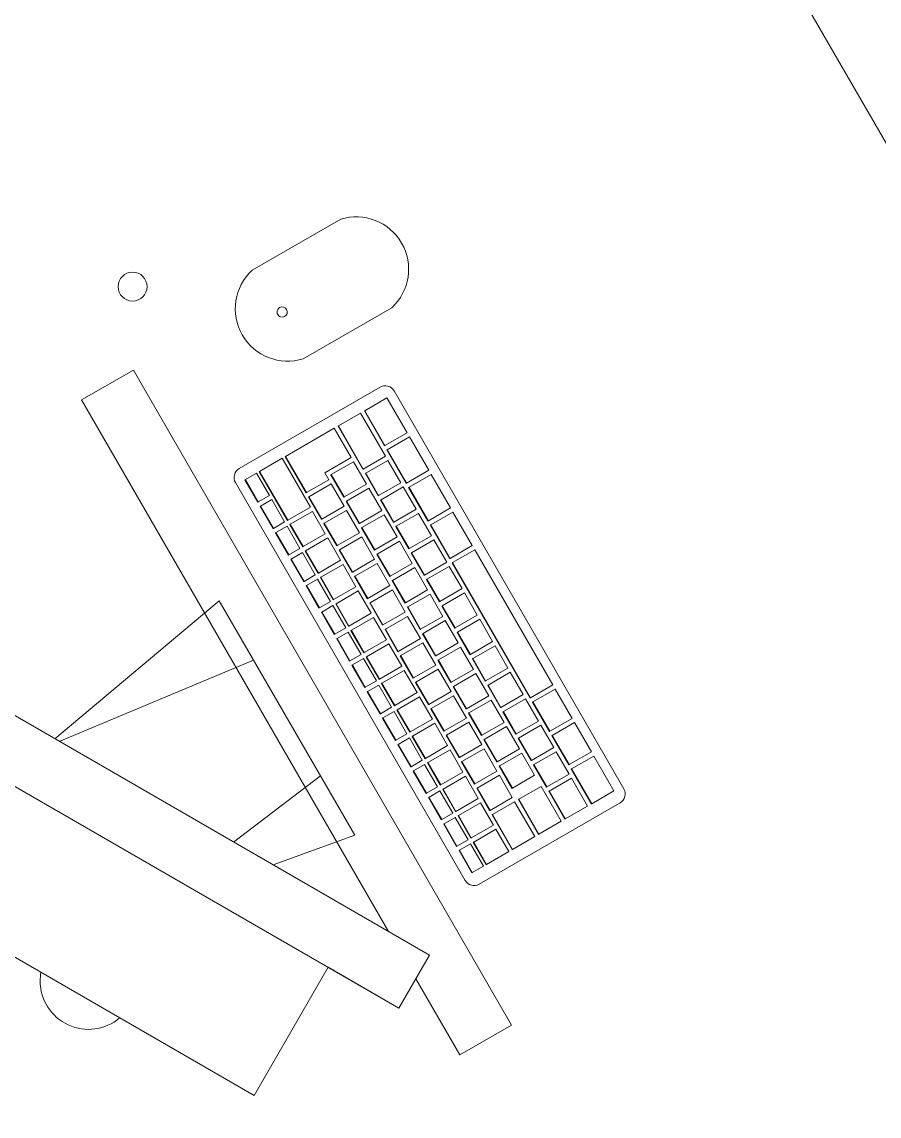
# Model space of a CAD drawing. Header units: millimetres. Extents: x 155927 to 326028, y -36033 to 97293.
# Drawn here: x 175664 to 176197, y 18002 to 18682 of the extents above; entities that cross this region are included whole.
import ezdxf

# ---------------------------------------------------------------- set-up
doc = ezdxf.new("R2010")
doc.units = ezdxf.units.MM
doc.header["$MEASUREMENT"] = 0
for name, color, linetype, lineweight in [('A-GENM', 8, 'CONTINUOUS', 9), ('E-ELEC-EQPM', 8, 'CONTINUOUS', 9), ('I-FURN', 8, 'CONTINUOUS', 9)]:
    doc.layers.add(name, color=color, linetype=linetype, lineweight=lineweight)

msp = doc.modelspace()

# ---------------------------------------------------------------- linework, layer by layer
at = {"layer": 'A-GENM'}
for p, q in [((175862.41, 18559.36), (175807.41, 18527.61)), ((175839.16, 18472.62), (175894.16, 18504.37)), ((175886.93, 18455.01), (175799.31, 18404.43)), ((175891.18, 18448.36), (175877.38, 18440.39)), ((175903.68, 18426.71), (175891.18, 18448.36)), ((176038.37, 18205.4), (175895.6, 18452.69)), ((175877.14, 18440.25), (175877.38, 18440.39)), ((175877.38, 18440.39), (175889.88, 18418.74)), ((175874.81, 18438.91), (175860.98, 18430.93)), ((175890.31, 18412.06), (175874.81, 18438.91)), ((175889.64, 18418.6), (175877.14, 18440.25)), ((175858.42, 18429.44), (175828.2, 18412)), ((175868.92, 18411.26), (175858.42, 18429.44)), ((175860.75, 18430.79), (175860.98, 18430.93)), ((175876.25, 18403.94), (175860.75, 18430.79)), ((175860.98, 18430.93), (175876.48, 18404.08)), ((175889.88, 18418.74), (175903.68, 18426.71)), ((175905.18, 18424.11), (175891.38, 18416.14)), ((175917.18, 18403.33), (175905.18, 18424.11)), ((175889.64, 18418.6), (175889.88, 18418.74)), ((175891.14, 18416), (175891.38, 18416.14)), ((175903.14, 18395.22), (175891.14, 18416)), ((175891.38, 18416.14), (175903.38, 18395.36)), ((175826.11, 18410.79), (175812.05, 18402.67)), ((175843.61, 18380.48), (175826.11, 18410.79)), ((175827.96, 18411.86), (175828.2, 18412)), ((175840.96, 18389.35), (175827.96, 18411.86)), ((175828.2, 18412), (175841.2, 18389.48)), ((175852.52, 18401.79), (175868.92, 18411.26)), ((175870.42, 18408.66), (175856.59, 18400.68)), ((175878.42, 18394.8), (175870.42, 18408.66)), ((175876.48, 18404.08), (175890.31, 18412.06)), ((175891.81, 18409.46), (175877.98, 18401.48)), ((175899.81, 18395.61), (175891.81, 18409.46)), ((175810.09, 18401.55), (175803.18, 18397.56)), ((175818.09, 18387.69), (175810.09, 18401.55)), ((175811.81, 18402.54), (175812.05, 18402.67)), ((175829.31, 18372.23), (175811.81, 18402.54)), ((175812.05, 18402.67), (175829.55, 18372.36)), ((175855.02, 18397.46), (175852.52, 18401.79)), ((175856.35, 18400.54), (175856.59, 18400.68)), ((175864.35, 18386.68), (175856.35, 18400.54)), ((175856.59, 18400.68), (175864.59, 18386.82)), ((175876.25, 18403.94), (175876.48, 18404.08)), ((175877.75, 18401.34), (175877.98, 18401.48)), ((175885.75, 18387.49), (175877.75, 18401.34)), ((175877.98, 18401.48), (175885.98, 18387.63)), ((175903.38, 18395.36), (175917.18, 18403.33)), ((175918.68, 18400.73), (175904.88, 18392.76)), ((175930.68, 18379.95), (175918.68, 18400.73)), ((175796.99, 18395.75), (175939.76, 18148.47)), ((175802.94, 18397.42), (175803.18, 18397.56)), ((175810.94, 18383.56), (175802.94, 18397.42)), ((175803.18, 18397.56), (175811.18, 18383.7)), ((175841.2, 18389.48), (175855.02, 18397.46)), ((175856.52, 18394.87), (175842.7, 18386.89)), ((175864.52, 18381.01), (175856.52, 18394.87)), ((175864.59, 18386.82), (175878.42, 18394.8)), ((175885.98, 18387.63), (175899.81, 18395.61)), ((175901.31, 18393.01), (175887.48, 18385.03)), ((175909.31, 18379.15), (175901.31, 18393.01)), ((175903.14, 18395.22), (175903.38, 18395.36)), ((175904.64, 18392.62), (175904.88, 18392.76)), ((175904.88, 18392.76), (175916.88, 18371.98)), ((175811.18, 18383.7), (175818.09, 18387.69)), ((175840.96, 18389.35), (175841.2, 18389.48)), ((175842.46, 18386.75), (175842.7, 18386.89)), ((175850.46, 18372.89), (175842.46, 18386.75)), ((175842.7, 18386.89), (175850.7, 18373.03)), ((175864.35, 18386.68), (175864.59, 18386.82)), ((175879.92, 18392.21), (175866.09, 18384.22)), ((175887.92, 18378.35), (175879.92, 18392.21)), ((175885.75, 18387.49), (175885.98, 18387.63)), ((175916.64, 18371.84), (175904.64, 18392.62)), ((175810.94, 18383.56), (175811.18, 18383.7)), ((175812.44, 18380.96), (175812.68, 18381.1)), ((175820.44, 18367.11), (175812.44, 18380.96)), ((175819.59, 18385.09), (175812.68, 18381.1)), ((175812.68, 18381.1), (175820.68, 18367.24)), ((175827.59, 18371.24), (175819.59, 18385.09)), ((175829.55, 18372.36), (175843.61, 18380.48)), ((175850.7, 18373.03), (175864.52, 18381.01)), ((175865.85, 18384.09), (175866.09, 18384.22)), ((175873.85, 18370.23), (175865.85, 18384.09)), ((175866.09, 18384.22), (175874.09, 18370.37)), ((175887.25, 18384.89), (175887.48, 18385.03)), ((175895.25, 18371.03), (175887.25, 18384.89)), ((175887.48, 18385.03), (175895.48, 18371.17)), ((175895.48, 18371.17), (175909.31, 18379.15)), ((175916.88, 18371.98), (175930.68, 18379.95)), ((175829.31, 18372.23), (175829.55, 18372.36)), ((175844.87, 18377.75), (175831.05, 18369.77)), ((175852.87, 18363.89), (175844.87, 18377.75)), ((175850.46, 18372.89), (175850.7, 18373.03)), ((175866.02, 18378.41), (175852.2, 18370.43)), ((175874.02, 18364.55), (175866.02, 18378.41)), ((175874.09, 18370.37), (175887.92, 18378.35)), ((175889.42, 18375.75), (175875.59, 18367.77)), ((175897.42, 18361.89), (175889.42, 18375.75)), ((175910.81, 18376.55), (175896.98, 18368.57)), ((175918.81, 18362.7), (175910.81, 18376.55)), ((175932.18, 18377.35), (175918.38, 18369.38)), ((175944.18, 18356.56), (175932.18, 18377.35)), ((175820.44, 18367.11), (175820.68, 18367.24)), ((175820.68, 18367.24), (175827.59, 18371.24)), ((175829.09, 18368.64), (175822.18, 18364.65)), ((175837.09, 18354.78), (175829.09, 18368.64)), ((175830.81, 18369.63), (175831.05, 18369.77)), ((175838.81, 18355.77), (175830.81, 18369.63)), ((175831.05, 18369.77), (175839.05, 18355.91)), ((175851.96, 18370.29), (175852.2, 18370.43)), ((175859.96, 18356.44), (175851.96, 18370.29)), ((175852.2, 18370.43), (175860.2, 18356.57)), ((175873.85, 18370.23), (175874.09, 18370.37)), ((175875.35, 18367.63), (175875.59, 18367.77)), ((175883.35, 18353.78), (175875.35, 18367.63)), ((175875.59, 18367.77), (175883.59, 18353.91)), ((175895.25, 18371.03), (175895.48, 18371.17)), ((175896.75, 18368.44), (175896.98, 18368.57)), ((175904.75, 18354.58), (175896.75, 18368.44)), ((175896.98, 18368.57), (175904.98, 18354.72)), ((175916.64, 18371.84), (175916.88, 18371.98)), ((175918.14, 18369.24), (175918.38, 18369.38)), ((175930.14, 18348.45), (175918.14, 18369.24)), ((175918.38, 18369.38), (175930.38, 18348.59)), ((175821.94, 18364.51), (175822.18, 18364.65)), ((175829.94, 18350.65), (175821.94, 18364.51)), ((175822.18, 18364.65), (175830.18, 18350.79)), ((175839.05, 18355.91), (175852.87, 18363.89)), ((175854.37, 18361.29), (175840.55, 18353.31)), ((175862.37, 18347.44), (175854.37, 18361.29)), ((175860.2, 18356.57), (175874.02, 18364.55)), ((175875.52, 18361.96), (175861.7, 18353.98)), ((175883.52, 18348.1), (175875.52, 18361.96)), ((175883.59, 18353.91), (175897.42, 18361.89)), ((175898.92, 18359.3), (175885.09, 18351.32)), ((175906.92, 18345.44), (175898.92, 18359.3)), ((175904.98, 18354.72), (175918.81, 18362.7)), ((175920.31, 18360.1), (175906.48, 18352.12)), ((175928.31, 18346.24), (175920.31, 18360.1)), ((175830.18, 18350.79), (175837.09, 18354.78)), ((175838.59, 18352.18), (175831.68, 18348.19)), ((175846.59, 18338.33), (175838.59, 18352.18)), ((175838.81, 18355.77), (175839.05, 18355.91)), ((175840.31, 18353.17), (175840.55, 18353.31)), ((175848.31, 18339.32), (175840.31, 18353.17)), ((175840.55, 18353.31), (175848.55, 18339.45)), ((175859.96, 18356.44), (175860.2, 18356.57)), ((175861.46, 18353.84), (175861.7, 18353.98)), ((175869.46, 18339.98), (175861.46, 18353.84)), ((175861.7, 18353.98), (175869.7, 18340.12)), ((175883.35, 18353.78), (175883.59, 18353.91)), ((175904.75, 18354.58), (175904.98, 18354.72)), ((175906.25, 18351.98), (175906.48, 18352.12)), ((175914.25, 18338.12), (175906.25, 18351.98)), ((175906.48, 18352.12), (175914.48, 18338.26)), ((175930.38, 18348.59), (175944.18, 18356.56)), ((175945.68, 18353.96), (175931.88, 18345.99)), ((175994.18, 18269.96), (175945.68, 18353.96)), ((175829.94, 18350.65), (175830.18, 18350.79)), ((175831.44, 18348.05), (175831.68, 18348.19)), ((175839.44, 18334.2), (175831.44, 18348.05)), ((175831.68, 18348.19), (175839.68, 18334.34)), ((175848.55, 18339.45), (175862.37, 18347.44)), ((175869.7, 18340.12), (175883.52, 18348.1)), ((175885.02, 18345.5), (175871.2, 18337.52)), ((175884.85, 18351.18), (175885.09, 18351.32)), ((175892.85, 18337.32), (175884.85, 18351.18)), ((175893.02, 18331.65), (175885.02, 18345.5)), ((175885.09, 18351.32), (175893.09, 18337.46)), ((175893.09, 18337.46), (175906.92, 18345.44)), ((175914.48, 18338.26), (175928.31, 18346.24)), ((175930.14, 18348.45), (175930.38, 18348.59)), ((175931.64, 18345.86), (175931.88, 18345.99)), ((175980.14, 18261.85), (175931.64, 18345.86)), ((175931.88, 18345.99), (175980.38, 18261.99)), ((175839.68, 18334.34), (175846.59, 18338.33)), ((175848.31, 18339.32), (175848.55, 18339.45)), ((175863.87, 18344.84), (175850.05, 18336.86)), ((175871.87, 18330.98), (175863.87, 18344.84)), ((175869.46, 18339.98), (175869.7, 18340.12)), ((175908.42, 18342.84), (175894.59, 18334.86)), ((175916.42, 18328.99), (175908.42, 18342.84)), ((175929.81, 18343.65), (175915.98, 18335.67)), ((175937.81, 18329.79), (175929.81, 18343.65)), ((175839.44, 18334.2), (175839.68, 18334.34)), ((175840.94, 18331.6), (175841.18, 18331.74)), ((175848.94, 18317.74), (175840.94, 18331.6)), ((175848.09, 18335.73), (175841.18, 18331.74)), ((175841.18, 18331.74), (175849.18, 18317.88)), ((175856.09, 18321.87), (175848.09, 18335.73)), ((175849.81, 18336.72), (175850.05, 18336.86)), ((175857.81, 18322.86), (175849.81, 18336.72)), ((175850.05, 18336.86), (175858.05, 18323)), ((175870.96, 18337.38), (175871.2, 18337.52)), ((175878.96, 18323.53), (175870.96, 18337.38)), ((175871.2, 18337.52), (175879.2, 18323.67)), ((175879.2, 18323.67), (175893.02, 18331.65)), ((175892.85, 18337.32), (175893.09, 18337.46)), ((175894.35, 18334.72), (175894.59, 18334.86)), ((175902.35, 18320.87), (175894.35, 18334.72)), ((175894.59, 18334.86), (175902.59, 18321.01)), ((175914.25, 18338.12), (175914.48, 18338.26)), ((175915.75, 18335.53), (175915.98, 18335.67)), ((175923.75, 18321.67), (175915.75, 18335.53)), ((175915.98, 18335.67), (175923.98, 18321.81)), ((175858.05, 18323), (175871.87, 18330.98)), ((175873.37, 18328.38), (175859.55, 18320.4)), ((175881.37, 18314.53), (175873.37, 18328.38)), ((175894.52, 18329.05), (175880.7, 18321.07)), ((175902.52, 18315.19), (175894.52, 18329.05)), ((175902.59, 18321.01), (175916.42, 18328.99)), ((175917.92, 18326.39), (175904.09, 18318.41)), ((175925.92, 18312.53), (175917.92, 18326.39)), ((175923.98, 18321.81), (175937.81, 18329.79)), ((175939.31, 18327.19), (175925.48, 18319.21)), ((175947.31, 18313.33), (175939.31, 18327.19)), ((175848.94, 18317.74), (175849.18, 18317.88)), ((175849.18, 18317.88), (175856.09, 18321.87)), ((175857.59, 18319.27), (175850.68, 18315.28)), ((175865.59, 18305.42), (175857.59, 18319.27)), ((175857.81, 18322.86), (175858.05, 18323)), ((175859.31, 18320.26), (175859.55, 18320.4)), ((175867.31, 18306.41), (175859.31, 18320.26)), ((175859.55, 18320.4), (175867.55, 18306.55)), ((175878.96, 18323.53), (175879.2, 18323.67)), ((175880.46, 18320.93), (175880.7, 18321.07)), ((175888.46, 18307.07), (175880.46, 18320.93)), ((175880.7, 18321.07), (175888.7, 18307.21)), ((175902.35, 18320.87), (175902.59, 18321.01)), ((175903.85, 18318.27), (175904.09, 18318.41)), ((175911.85, 18304.41), (175903.85, 18318.27)), ((175904.09, 18318.41), (175912.09, 18304.55)), ((175923.75, 18321.67), (175923.98, 18321.81)), ((175925.25, 18319.07), (175925.48, 18319.21)), ((175933.25, 18305.22), (175925.25, 18319.07)), ((175925.48, 18319.21), (175933.48, 18305.35)), ((175850.44, 18315.15), (175850.68, 18315.28)), ((175858.44, 18301.29), (175850.44, 18315.15)), ((175850.68, 18315.28), (175858.68, 18301.43)), ((175867.55, 18306.55), (175881.37, 18314.53)), ((175882.87, 18311.93), (175869.05, 18303.95)), ((175890.87, 18298.07), (175882.87, 18311.93)), ((175888.7, 18307.21), (175902.52, 18315.19)), ((175904.02, 18312.59), (175890.2, 18304.61)), ((175912.02, 18298.74), (175904.02, 18312.59)), ((175912.09, 18304.55), (175925.92, 18312.53)), ((175933.48, 18305.35), (175947.31, 18313.33)), ((175858.68, 18301.43), (175865.59, 18305.42)), ((175867.31, 18306.41), (175867.55, 18306.55)), ((175888.46, 18307.07), (175888.7, 18307.21)), ((175889.96, 18304.47), (175890.2, 18304.61)), ((175897.96, 18290.62), (175889.96, 18304.47)), ((175890.2, 18304.61), (175898.2, 18290.76)), ((175911.85, 18304.41), (175912.09, 18304.55)), ((175927.42, 18309.93), (175913.59, 18301.95)), ((175935.42, 18296.08), (175927.42, 18309.93)), ((175933.25, 18305.22), (175933.48, 18305.35)), ((175948.81, 18310.74), (175934.98, 18302.76)), ((175956.81, 18296.88), (175948.81, 18310.74)), ((175858.44, 18301.29), (175858.68, 18301.43)), ((175859.94, 18298.69), (175860.18, 18298.83)), ((175867.94, 18284.83), (175859.94, 18298.69)), ((175867.09, 18302.82), (175860.18, 18298.83)), ((175860.18, 18298.83), (175868.18, 18284.97)), ((175875.09, 18288.96), (175867.09, 18302.82)), ((175868.81, 18303.81), (175869.05, 18303.95)), ((175876.81, 18289.95), (175868.81, 18303.81)), ((175869.05, 18303.95), (175877.05, 18290.09)), ((175877.05, 18290.09), (175890.87, 18298.07)), ((175898.2, 18290.76), (175912.02, 18298.74)), ((175913.35, 18301.81), (175913.59, 18301.95)), ((175921.35, 18287.96), (175913.35, 18301.81)), ((175913.59, 18301.95), (175921.59, 18288.1)), ((175934.75, 18302.62), (175934.98, 18302.76)), ((175942.75, 18288.76), (175934.75, 18302.62)), ((175934.98, 18302.76), (175942.98, 18288.9)), ((175892.37, 18295.47), (175878.55, 18287.49)), ((175900.37, 18281.62), (175892.37, 18295.47)), ((175897.96, 18290.62), (175898.2, 18290.76)), ((175913.52, 18296.14), (175899.7, 18288.16)), ((175921.52, 18282.28), (175913.52, 18296.14)), ((175921.59, 18288.1), (175935.42, 18296.08)), ((175936.92, 18293.48), (175923.09, 18285.5)), ((175944.92, 18279.62), (175936.92, 18293.48)), ((175942.98, 18288.9), (175956.81, 18296.88)), ((175958.31, 18294.28), (175944.48, 18286.3)), ((175966.31, 18280.43), (175958.31, 18294.28)), ((175867.94, 18284.83), (175868.18, 18284.97)), ((175868.18, 18284.97), (175875.09, 18288.96)), ((175876.59, 18286.36), (175869.68, 18282.37)), ((175884.59, 18272.51), (175876.59, 18286.36)), ((175876.81, 18289.95), (175877.05, 18290.09)), ((175878.31, 18287.36), (175878.55, 18287.49)), ((175886.31, 18273.5), (175878.31, 18287.36)), ((175878.55, 18287.49), (175886.55, 18273.64)), ((175899.46, 18288.02), (175899.7, 18288.16)), ((175907.46, 18274.16), (175899.46, 18288.02)), ((175899.7, 18288.16), (175907.7, 18274.3)), ((175921.35, 18287.96), (175921.59, 18288.1)), ((175922.85, 18285.36), (175923.09, 18285.5)), ((175930.85, 18271.5), (175922.85, 18285.36)), ((175923.09, 18285.5), (175931.09, 18271.64)), ((175942.75, 18288.76), (175942.98, 18288.9)), ((175944.25, 18286.16), (175944.48, 18286.3)), ((175952.25, 18272.31), (175944.25, 18286.16)), ((175944.48, 18286.3), (175952.48, 18272.45)), ((175869.44, 18282.24), (175869.68, 18282.37)), ((175877.44, 18268.38), (175869.44, 18282.24)), ((175869.68, 18282.37), (175877.68, 18268.52)), ((175886.55, 18273.64), (175900.37, 18281.62)), ((175901.87, 18279.02), (175888.05, 18271.04)), ((175909.87, 18265.16), (175901.87, 18279.02)), ((175907.7, 18274.3), (175921.52, 18282.28)), ((175923.02, 18279.68), (175909.2, 18271.7)), ((175931.02, 18265.83), (175923.02, 18279.68)), ((175931.09, 18271.64), (175944.92, 18279.62)), ((175952.48, 18272.45), (175966.31, 18280.43)), ((175967.81, 18277.83), (175953.98, 18269.85)), ((175975.81, 18263.97), (175967.81, 18277.83)), ((175877.68, 18268.52), (175884.59, 18272.51)), ((175886.31, 18273.5), (175886.55, 18273.64)), ((175887.81, 18270.9), (175888.05, 18271.04)), ((175895.81, 18257.04), (175887.81, 18270.9)), ((175888.05, 18271.04), (175896.05, 18257.18)), ((175907.46, 18274.16), (175907.7, 18274.3)), ((175908.96, 18271.57), (175909.2, 18271.7)), ((175916.96, 18257.71), (175908.96, 18271.57)), ((175909.2, 18271.7), (175917.2, 18257.85)), ((175930.85, 18271.5), (175931.09, 18271.64)), ((175946.42, 18277.02), (175932.59, 18269.04)), ((175954.42, 18263.17), (175946.42, 18277.02)), ((175952.25, 18272.31), (175952.48, 18272.45)), ((175877.44, 18268.38), (175877.68, 18268.52)), ((175878.94, 18265.78), (175879.18, 18265.92)), ((175886.94, 18251.93), (175878.94, 18265.78)), ((175886.09, 18269.91), (175879.18, 18265.92)), ((175879.18, 18265.92), (175887.18, 18252.06)), ((175894.09, 18256.05), (175886.09, 18269.91)), ((175896.05, 18257.18), (175909.87, 18265.16)), ((175917.2, 18257.85), (175931.02, 18265.83)), ((175932.35, 18268.91), (175932.59, 18269.04)), ((175940.35, 18255.05), (175932.35, 18268.91)), ((175932.59, 18269.04), (175940.59, 18255.19)), ((175953.75, 18269.71), (175953.98, 18269.85)), ((175961.75, 18255.85), (175953.75, 18269.71)), ((175953.98, 18269.85), (175961.98, 18255.99)), ((175961.98, 18255.99), (175975.81, 18263.97)), ((175980.38, 18261.99), (175994.18, 18269.96)), ((175995.68, 18267.36), (175981.88, 18259.39)), ((176006.18, 18249.18), (175995.68, 18267.36)), ((175895.81, 18257.04), (175896.05, 18257.18)), ((175911.37, 18262.56), (175897.55, 18254.58)), ((175919.37, 18248.71), (175911.37, 18262.56)), ((175916.96, 18257.71), (175917.2, 18257.85)), ((175932.52, 18263.23), (175918.7, 18255.25)), ((175940.52, 18249.37), (175932.52, 18263.23)), ((175940.59, 18255.19), (175954.42, 18263.17)), ((175955.92, 18260.57), (175942.09, 18252.59)), ((175963.92, 18246.71), (175955.92, 18260.57)), ((175977.31, 18261.37), (175963.48, 18253.39)), ((175985.31, 18247.52), (175977.31, 18261.37)), ((175980.14, 18261.85), (175980.38, 18261.99)), ((175981.64, 18259.25), (175981.88, 18259.39)), ((175992.14, 18241.07), (175981.64, 18259.25)), ((175981.88, 18259.39), (175992.38, 18241.21)), ((175886.94, 18251.93), (175887.18, 18252.06)), ((175887.18, 18252.06), (175894.09, 18256.05)), ((175895.59, 18253.46), (175888.68, 18249.47)), ((175903.59, 18239.6), (175895.59, 18253.46)), ((175897.31, 18254.45), (175897.55, 18254.58)), ((175905.31, 18240.59), (175897.31, 18254.45)), ((175897.55, 18254.58), (175905.55, 18240.73)), ((175918.46, 18255.11), (175918.7, 18255.25)), ((175926.46, 18241.25), (175918.46, 18255.11)), ((175918.7, 18255.25), (175926.7, 18241.39)), ((175940.35, 18255.05), (175940.59, 18255.19)), ((175941.85, 18252.45), (175942.09, 18252.59)), ((175949.85, 18238.59), (175941.85, 18252.45)), ((175942.09, 18252.59), (175950.09, 18238.73)), ((175961.75, 18255.85), (175961.98, 18255.99)), ((175963.25, 18253.25), (175963.48, 18253.39)), ((175971.25, 18239.4), (175963.25, 18253.25)), ((175963.48, 18253.39), (175971.48, 18239.54)), ((175888.44, 18249.33), (175888.68, 18249.47)), ((175896.44, 18235.47), (175888.44, 18249.33)), ((175888.68, 18249.47), (175896.68, 18235.61)), ((175905.55, 18240.73), (175919.37, 18248.71)), ((175920.87, 18246.11), (175907.05, 18238.13)), ((175928.87, 18232.25), (175920.87, 18246.11)), ((175926.7, 18241.39), (175940.52, 18249.37)), ((175942.02, 18246.78), (175928.2, 18238.8)), ((175950.02, 18232.92), (175942.02, 18246.78)), ((175950.09, 18238.73), (175963.92, 18246.71)), ((175965.42, 18244.12), (175951.59, 18236.13)), ((175973.42, 18230.26), (175965.42, 18244.12)), ((175971.48, 18239.54), (175985.31, 18247.52)), ((175986.81, 18244.92), (175972.98, 18236.94)), ((175994.81, 18231.06), (175986.81, 18244.92)), ((175992.38, 18241.21), (176006.18, 18249.18)), ((176007.68, 18246.58), (175993.88, 18238.61)), ((176018.18, 18228.39), (176007.68, 18246.58)), ((175896.68, 18235.61), (175903.59, 18239.6)), ((175905.09, 18237), (175898.18, 18233.01)), ((175913.09, 18223.14), (175905.09, 18237)), ((175905.31, 18240.59), (175905.55, 18240.73)), ((175906.81, 18237.99), (175907.05, 18238.13)), ((175914.81, 18224.14), (175906.81, 18237.99)), ((175907.05, 18238.13), (175915.05, 18224.27)), ((175926.46, 18241.25), (175926.7, 18241.39)), ((175927.96, 18238.66), (175928.2, 18238.8)), ((175935.96, 18224.8), (175927.96, 18238.66)), ((175928.2, 18238.8), (175936.2, 18224.94)), ((175949.85, 18238.59), (175950.09, 18238.73)), ((175971.25, 18239.4), (175971.48, 18239.54)), ((175972.75, 18236.8), (175972.98, 18236.94)), ((175980.75, 18222.94), (175972.75, 18236.8)), ((175972.98, 18236.94), (175980.98, 18223.08)), ((175992.14, 18241.07), (175992.38, 18241.21)), ((175993.64, 18238.47), (175993.88, 18238.61)), ((176004.14, 18220.28), (175993.64, 18238.47)), ((175993.88, 18238.61), (176004.38, 18220.42)), ((175896.44, 18235.47), (175896.68, 18235.61)), ((175897.94, 18232.87), (175898.18, 18233.01)), ((175905.94, 18219.02), (175897.94, 18232.87)), ((175898.18, 18233.01), (175906.18, 18219.15)), ((175915.05, 18224.27), (175928.87, 18232.25)), ((175930.37, 18229.66), (175916.55, 18221.68)), ((175938.37, 18215.8), (175930.37, 18229.66)), ((175936.2, 18224.94), (175950.02, 18232.92)), ((175951.52, 18230.32), (175937.7, 18222.34)), ((175951.35, 18236), (175951.59, 18236.13)), ((175959.35, 18222.14), (175951.35, 18236)), ((175959.52, 18216.46), (175951.52, 18230.32)), ((175951.59, 18236.13), (175959.59, 18222.28)), ((175959.59, 18222.28), (175973.42, 18230.26)), ((175980.98, 18223.08), (175994.81, 18231.06)), ((175906.18, 18219.15), (175913.09, 18223.14)), ((175914.81, 18224.14), (175915.05, 18224.27)), ((175935.96, 18224.8), (175936.2, 18224.94)), ((175974.92, 18227.66), (175961.09, 18219.68)), ((175982.92, 18213.8), (175974.92, 18227.66)), ((175980.75, 18222.94), (175980.85, 18223)), ((175996.31, 18228.46), (175982.48, 18220.48)), ((176004.31, 18214.61), (175996.31, 18228.46)), ((176004.38, 18220.42), (176018.18, 18228.39)), ((176019.68, 18225.79), (176005.88, 18217.82)), ((176032.18, 18204.14), (176019.68, 18225.79)), ((175905.94, 18219.02), (175906.18, 18219.15)), ((175907.44, 18216.42), (175907.68, 18216.56)), ((175915.44, 18202.56), (175907.44, 18216.42)), ((175914.59, 18220.55), (175907.68, 18216.56)), ((175907.68, 18216.56), (175915.68, 18202.7)), ((175922.59, 18206.69), (175914.59, 18220.55)), ((175916.31, 18221.54), (175916.55, 18221.68)), ((175924.31, 18207.68), (175916.31, 18221.54)), ((175916.55, 18221.68), (175924.55, 18207.82)), ((175937.46, 18222.2), (175937.7, 18222.34)), ((175945.46, 18208.35), (175937.46, 18222.2)), ((175937.7, 18222.34), (175945.7, 18208.48)), ((175945.7, 18208.48), (175959.52, 18216.46)), ((175959.35, 18222.14), (175959.59, 18222.28)), ((175960.85, 18219.54), (175961.09, 18219.68)), ((175968.85, 18205.69), (175960.85, 18219.54)), ((175961.09, 18219.68), (175969.09, 18205.82)), ((175982.25, 18220.35), (175982.48, 18220.48)), ((175990.25, 18206.49), (175982.25, 18220.35)), ((175982.48, 18220.48), (175990.48, 18206.63)), ((176004.14, 18220.28), (176004.38, 18220.42)), ((176005.64, 18217.68), (176005.88, 18217.82)), ((176018.14, 18196.03), (176005.64, 18217.68)), ((176005.88, 18217.82), (176018.38, 18196.17)), ((175924.55, 18207.82), (175938.37, 18215.8)), ((175939.87, 18213.2), (175926.05, 18205.22)), ((175947.87, 18199.35), (175939.87, 18213.2)), ((175961.02, 18213.87), (175947.2, 18205.89)), ((175969.02, 18200.01), (175961.02, 18213.87)), ((175969.09, 18205.82), (175982.92, 18213.8)), ((175990.48, 18206.63), (176004.31, 18214.61)), ((176005.79, 18212), (175991.98, 18204.03)), ((176015.79, 18194.68), (176005.79, 18212)), ((175915.44, 18202.56), (175915.68, 18202.7)), ((175915.68, 18202.7), (175922.59, 18206.69)), ((175924.09, 18204.09), (175917.18, 18200.1)), ((175932.09, 18190.24), (175924.09, 18204.09)), ((175924.31, 18207.68), (175924.55, 18207.82)), ((175925.81, 18205.08), (175926.05, 18205.22)), ((175933.81, 18191.23), (175925.81, 18205.08)), ((175926.05, 18205.22), (175934.05, 18191.36)), ((175945.46, 18208.35), (175945.7, 18208.48)), ((175946.96, 18205.75), (175947.2, 18205.89)), ((175954.96, 18191.89), (175946.96, 18205.75)), ((175947.2, 18205.89), (175955.2, 18192.03)), ((175968.85, 18205.69), (175969.09, 18205.82)), ((175986.9, 18206.87), (175973.09, 18198.9)), ((175999.4, 18185.21), (175986.9, 18206.87)), ((175990.25, 18206.49), (175990.48, 18206.63)), ((175991.75, 18203.89), (175991.98, 18204.03)), ((176001.75, 18186.57), (175991.75, 18203.89)), ((175991.98, 18204.03), (176001.98, 18186.71)), ((176018.38, 18196.17), (176032.18, 18204.14)), ((175916.94, 18199.96), (175917.18, 18200.1)), ((175924.94, 18186.11), (175916.94, 18199.96)), ((175917.18, 18200.1), (175925.18, 18186.25)), ((175934.05, 18191.36), (175947.87, 18199.35)), ((175949.37, 18196.75), (175935.55, 18188.77)), ((175948.43, 18146.15), (176036.04, 18196.73)), ((175957.37, 18182.89), (175949.37, 18196.75)), ((175955.2, 18192.03), (175969.02, 18200.01)), ((175970.5, 18197.4), (175956.7, 18189.43)), ((175983, 18175.75), (175970.5, 18197.4)), ((175972.85, 18198.76), (175973.09, 18198.9)), ((175985.35, 18177.11), (175972.85, 18198.76)), ((175973.09, 18198.9), (175985.59, 18177.24)), ((176018.14, 18196.03), (176018.38, 18196.17)), ((175925.18, 18186.25), (175932.09, 18190.24)), ((175933.81, 18191.23), (175934.05, 18191.36)), ((175935.31, 18188.63), (175935.55, 18188.77)), ((175935.55, 18188.77), (175943.55, 18174.91)), ((175954.96, 18191.89), (175955.2, 18192.03)), ((175956.46, 18189.29), (175956.7, 18189.43)), ((175968.96, 18167.64), (175956.46, 18189.29)), ((175956.7, 18189.43), (175969.2, 18167.78)), ((176001.98, 18186.71), (176015.79, 18194.68)), ((175924.94, 18186.11), (175925.18, 18186.25)), ((175926.44, 18183.51), (175926.68, 18183.65)), ((175934.44, 18169.65), (175926.44, 18183.51)), ((175933.59, 18187.64), (175926.68, 18183.65)), ((175926.68, 18183.65), (175934.68, 18169.79)), ((175941.59, 18173.78), (175933.59, 18187.64)), ((175943.31, 18174.77), (175935.31, 18188.63)), ((175943.55, 18174.91), (175957.37, 18182.89)), ((175985.59, 18177.24), (175999.4, 18185.21)), ((176001.75, 18186.57), (176001.98, 18186.71)), ((175958.87, 18180.29), (175945.05, 18172.31)), ((175966.87, 18166.44), (175958.87, 18180.29)), ((175969.2, 18167.78), (175983, 18175.75)), ((175985.35, 18177.11), (175985.59, 18177.24)), ((175934.44, 18169.65), (175934.68, 18169.79)), ((175934.68, 18169.79), (175941.59, 18173.78)), ((175943.09, 18171.18), (175936.18, 18167.19)), ((175951.09, 18157.33), (175943.09, 18171.18)), ((175943.31, 18174.77), (175943.55, 18174.91)), ((175944.81, 18172.17), (175945.05, 18172.31)), ((175952.81, 18158.32), (175944.81, 18172.17)), ((175945.05, 18172.31), (175953.05, 18158.46)), ((175935.94, 18167.05), (175936.18, 18167.19)), ((175943.94, 18153.2), (175935.94, 18167.05)), ((175936.18, 18167.19), (175944.18, 18153.34)), ((175953.05, 18158.46), (175966.87, 18166.44)), ((175968.96, 18167.64), (175969.2, 18167.78)), ((175944.18, 18153.34), (175951.09, 18157.33)), ((175952.81, 18158.32), (175953.05, 18158.46)), ((175943.94, 18153.2), (175944.18, 18153.34))]:
    msp.add_line(p, q, dxfattribs=at)
for centre, radius, start, end in [((175872.09, 18528.29), 32.54, 312.68038, 107.31962), ((175829.47, 18503.69), 32.54, 132.68038, 287.31962), ((175826.02, 18501.69), 3.16, 120, 300), ((175826.02, 18501.69), 3.16, 300, 120), ((175890.1, 18449.51), 6.35, 30, 120), ((175802.49, 18398.93), 6.35, 120, 210), ((176032.87, 18202.23), 6.35, 300, 30), ((175945.26, 18151.65), 6.35, 210, 300)]:
    msp.add_arc(centre, radius, start, end, dxfattribs=at)
at = {"layer": 'E-ELEC-EQPM'}
for p, q in [((175224.78, 18502.09), (175917.6, 18102.09)), ((175224.78, 18502.09), (175917.6, 18102.09)), ((175898.55, 18069.09), (175205.73, 18469.09)), ((175808.6, 18014.9), (175203.77, 18364.1)), ((175808.6, 18014.9), (175203.77, 18364.1)), ((175917.6, 18102.09), (175898.55, 18069.09)), ((175917.6, 18102.09), (175898.55, 18069.09)), ((175854.55, 18094.49), (175808.6, 18014.9)), ((175854.55, 18094.49), (175808.6, 18014.9)), ((175898.55, 18069.09), (175854.55, 18094.49))]:
    msp.add_line(p, q, dxfattribs=at)
at = {"layer": 'I-FURN'}
for p, q in [((176550.34, 18002.03), (175975.29, 18997.94)), ((175701.46, 18447.04), (175733.58, 18465.59)), ((175968.53, 18058.64), (175733.58, 18465.59)), ((175701.46, 18447.04), (175892.14, 18116.78)), ((175684.79, 18236.5), (175786.98, 18322.29)), ((175786.98, 18322.29), (175871.13, 18176.53)), ((175808.27, 18285.41), (175687.57, 18234.89)), ((175849.84, 18213.41), (175795.9, 18172.34)), ((175871.13, 18176.53), (175820.54, 18158.12)), ((175909.11, 18087.39), (175936.41, 18040.1)), ((175936.41, 18040.1), (175968.53, 18058.64))]:
    msp.add_line(p, q, dxfattribs=at)
for centre, radius, start, end in [((175733.11, 18517.46), 9, 0, 180), ((175733.11, 18517.46), 9, 180, 0), ((175705.71, 18085.94), 30, 169.79296, 180), ((175705.71, 18085.94), 30, 180, 310.20704)]:
    msp.add_arc(centre, radius, start, end, dxfattribs=at)

doc.saveas('drawing.dxf')
